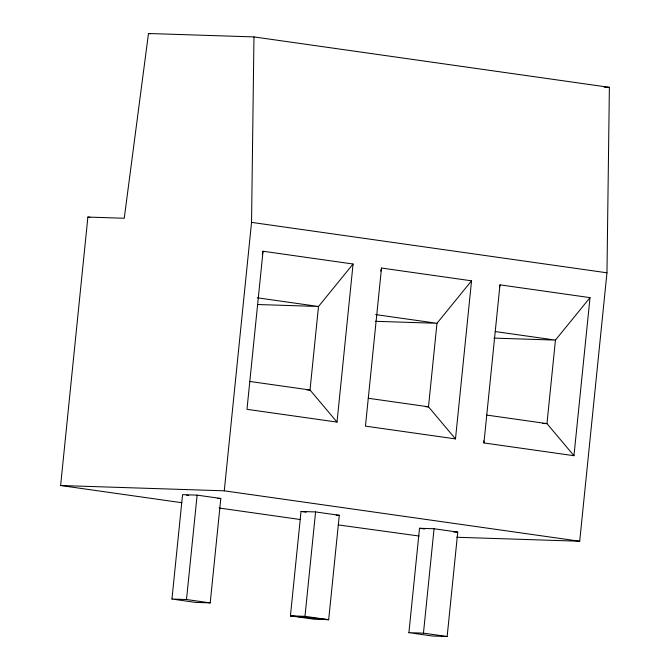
<?xml version="1.0" encoding="UTF-8"?>
<svg xmlns="http://www.w3.org/2000/svg" width="670" height="670" viewBox="0 0 670 670"><rect width="100%" height="100%" fill="white"/><g stroke="black" fill="none" stroke-linecap="round" stroke-linejoin="round"><path stroke-width="1" d="M60.618 485.516L224.274 490.817L251.543 222.373L253.964 36.917L148.489 33.5L124.252 218.253L87.879 217.072L60.618 485.516L181.855 502.718M456.689 537.256L579.701 541.243L606.97 272.799L609.382 87.343L253.964 36.917M171.956 599.047L182.558 494.653L197.114 495.13L220.807 498.488L210.204 602.883L195.657 602.414L171.956 599.047L186.503 599.524L210.204 602.883M186.503 599.524L197.114 495.13M263.034 251.233L246.979 409.32L337.018 422.092L353.073 264.014L263.034 251.233L262.313 254.29M301.039 511.461L290.428 615.856L314.13 619.222L328.677 619.691L339.28 515.297L315.587 511.939L301.039 511.461L306.19 512.198M304.976 616.333L328.677 619.691L290.428 615.856L304.976 616.333L315.587 511.939M381.506 268.042L365.452 426.128L455.491 438.9L471.546 280.822L381.506 268.042L380.786 271.099M408.909 632.664L419.512 528.27L434.06 528.747L457.752 532.106L447.15 636.5L432.602 636.031L408.909 632.664L423.457 633.142L447.15 636.5M423.457 633.142L434.06 528.747M483.924 442.937L499.979 284.851L590.019 297.631L573.964 455.709L483.924 442.937L483.69 440.885M499.502 286.894L499.979 284.851M353.073 264.014L318.501 306.483L310.017 389.999L337.018 422.092M471.546 280.822L436.974 323.292L428.49 406.807L455.491 438.9M590.019 297.631L555.447 340.1L546.963 423.616L573.964 455.709M604.164 87.175L609.382 87.343M257.984 304.523L318.501 306.483L257.255 297.79M375.409 321.298L436.974 323.292L375.728 314.599M493.891 338.107L555.447 340.1L495.222 331.558M306.885 389.898L310.017 389.999L249.793 381.456M425.358 406.707L428.49 406.807L368.266 398.265M542.792 423.482L546.963 423.616L486.738 415.073M217.691 498.388L220.807 498.488M336.164 515.197L339.28 515.297M453.598 531.972L457.752 532.106M419.16 536.042L338.325 524.92M148.489 33.5L150.566 33.793M251.543 222.373L606.97 272.799M87.879 217.072L89.956 217.365M224.274 490.817L579.701 541.243M186.679 495.239L188.747 495.532M419.512 528.27L424.663 529.007M219.157 508.011L299.984 519.476"/></g></svg>
